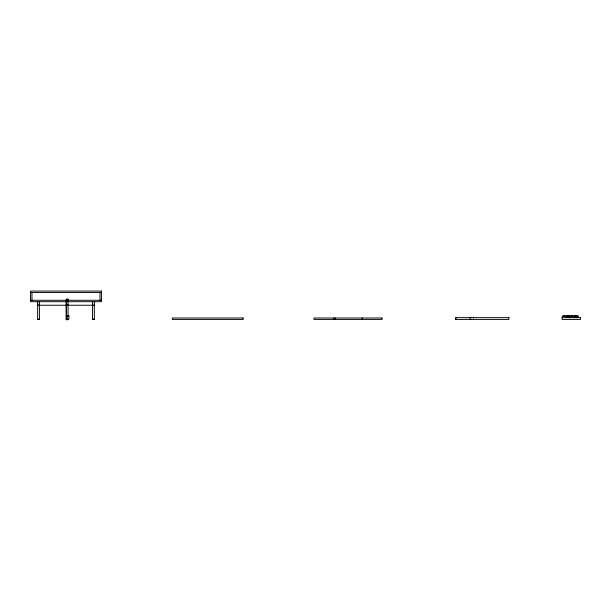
<?xml version="1.0" encoding="UTF-8"?>
<svg xmlns="http://www.w3.org/2000/svg" width="611" height="611" viewBox="0 0 611 611"><rect width="100%" height="100%" fill="white"/><g stroke="black" fill="none" stroke-linecap="round" stroke-linejoin="round"><path stroke-width="0.92" d="M455.73 318.514L455.982 317.644M567.932 316.651L567.932 316.857A0.901 0.863 -90 0 0 568.788 317.644A0.878 0.878 0 0 1 567.94 316.773L567.932 316.651A0.901 0.863 -90 0 1 568.788 315.841M575.478 316.651L575.478 316.857A0.901 0.863 -90 0 0 576.326 317.644A0.878 0.878 0 0 1 575.478 316.773L575.478 316.651A0.901 0.863 -90 0 1 576.326 315.841M39.402 319.202L38.539 319.416M94.323 319.202L92.559 319.163M577.899 317.644L578.434 315.872L570.811 315.872M67.615 319.446L68.035 319.736L66.263 319.675L66.263 299.314L66.927 299.062L68.065 299.314L68.065 316.582M68.065 299.314L66.263 299.314M66.263 319.675L67.164 319.416M574.783 317.613L574.745 315.879L574.745 317.636M67.943 319.293L67.187 319.416M571.178 315.872L570.399 316.322L570.277 317.644L570.277 316.758L570.399 317.193M569.154 317.644L570.048 316.758L569.154 315.872M576.692 317.644L577.594 316.758L576.692 315.872M30.55 292.486L101.411 292.486M30.55 300.284L101.411 300.284M66.293 304.377L68.065 304.385A0.878 0.871 0 0 1 67.195 305.233A0.878 0.871 0 0 1 66.316 304.385M37.638 305.24L65.98 305.24M67.179 305.24L93.445 305.24M570.048 315.872L562.922 315.902L562.257 317.644L562.257 316.758L562.38 317.193M38.508 319.416L37.645 319.202M66.958 319.408L66.301 319.202M566.68 315.872L566.718 317.636L566.756 315.872M455.943 319.408L455.73 318.545M575.478 316.857L575.47 316.758A0.878 0.878 0 0 1 576.326 315.902M567.932 316.857L567.925 316.758A0.878 0.878 0 0 1 568.788 315.902M574.012 315.872L574.012 317.644M565.992 315.872L565.992 317.644M473.449 317.644L473.449 318.094M362.193 317.995L362.193 319.416M335.263 317.995L335.263 319.416M333.843 317.995L333.843 319.416M99.998 292.486L99.998 300.284M94.331 301.697L94.331 319.416L92.559 319.416L92.559 301.697M68.065 319.163L66.293 319.416L66.293 301.697M39.41 301.697L39.41 319.416L37.638 319.416L37.638 301.697M31.971 292.486L31.971 300.284M566.764 316.131A0.886 0.886 0 0 1 567.39 315.872M562.731 316.758A0.886 0.886 0 0 1 563.617 315.872M470.348 319.293A0.886 0.886 0 0 0 470.791 319.416A0.886 0.878 -90 0 1 470.233 319.232M470.019 318.087A0.886 0.886 0 0 1 470.791 317.644A0.886 0.878 -90 0 0 470.08 318.026M94.331 304.354A0.886 0.886 0 0 1 93.75 305.187M38.294 305.21A0.886 0.886 0 0 1 37.638 304.354M101.411 291.065L30.55 291.065L30.55 301.697L101.411 301.697L101.411 291.065M68.89 315.872L67.118 315.872L67.118 318.53A0.886 0.886 0 0 0 68.004 319.416A0.886 0.886 0 0 0 68.89 318.53L68.89 315.872M508.879 317.644L455.73 317.644L455.73 319.416L508.879 319.416L508.879 317.644M580.45 317.644L562.028 317.644L562.028 319.416L580.45 319.416L580.45 317.644M243.14 317.995L172.279 317.995L172.279 319.416L243.14 319.416L243.14 317.995M382.035 317.995L314.001 317.995L314.001 319.416L382.035 319.416L382.035 317.995M577.594 317.644L577.594 316.758L577.594 317.644M570.048 317.644L570.048 316.758L570.048 317.644M572.224 316.223A0.901 0.863 -90 0 0 571.545 315.872A0.878 0.878 0 0 1 572.224 316.223M564.205 316.223A0.901 0.863 -90 0 0 563.518 315.872A0.878 0.878 0 0 1 564.205 316.223"/></g></svg>
